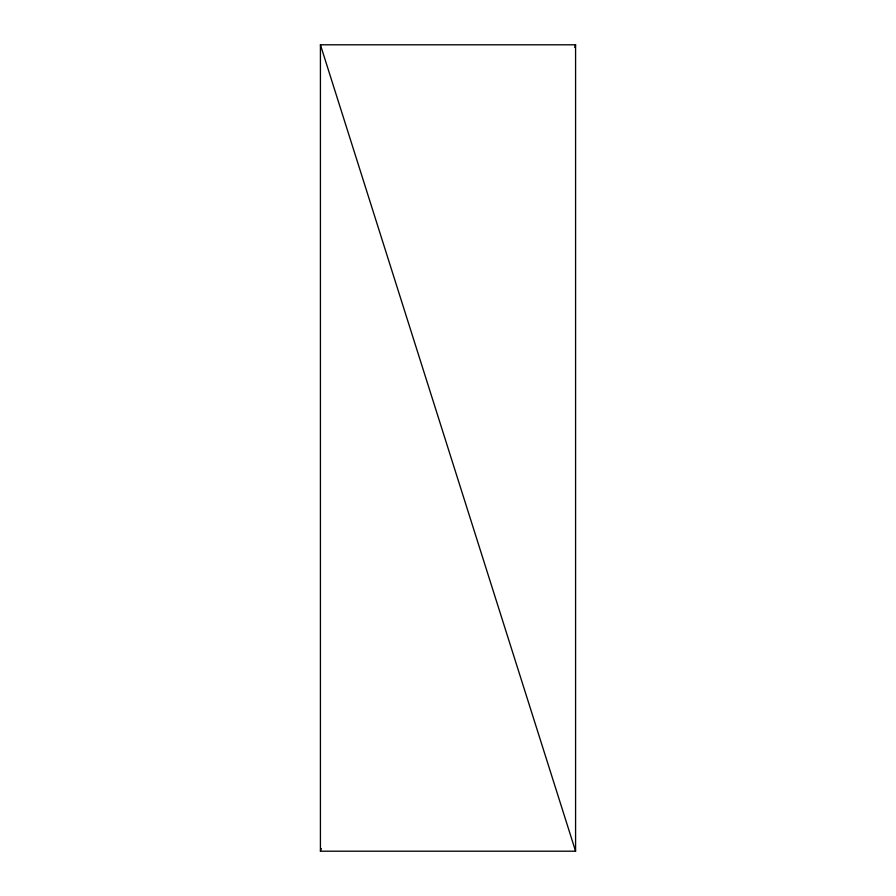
<?xml version="1.0" encoding="UTF-8"?>
<svg xmlns="http://www.w3.org/2000/svg" width="896" height="896" viewBox="0 0 896 896"><rect width="100%" height="100%" fill="white"/><g stroke="black" fill="none" stroke-linecap="round" stroke-linejoin="round"><path stroke-width="1.34" d="M320.421 851.2L320.421 44.8L575.579 44.8L575.579 851.2L320.421 851.2L321.261 848.534M574.739 47.466L575.579 44.8M320.421 44.8L575.579 851.2"/></g></svg>
